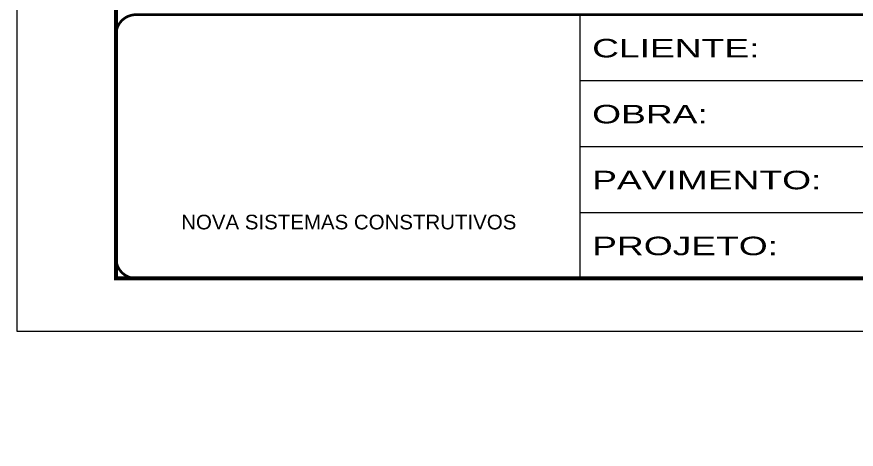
# Model space of a CAD drawing. Extents: x 2815 to 9069, y 548 to 5044.
# Drawn here: x 5999 to 6633, y 2756 to 3083 of the extents above; entities that cross this region are included whole.
import ezdxf

# ---------------------------------------------------------------- set-up
doc = ezdxf.new("R2010")
doc.units = 0
doc.linetypes.add('CONTINUO', pattern=[0])
doc.linetypes.add('DASHED', pattern=[0.75, 0.5, -0.25])
for name, color, linetype, lineweight in [('Escoras', 2, 'Continuous', 25), ('Folhas', 255, 'Continuous', 9), ('SARRAFO DE PRESSAO', 251, 'DASHED', 9)]:
    doc.layers.add(name, color=color, linetype=linetype, lineweight=lineweight)
doc.styles.add('ARIAL', font='arial.ttf')
doc.styles.add('COTA TECNICA-50', font='techl___.ttf', dxfattribs={"height": 10})
doc.styles.add('Tecnologia', font='')
doc.styles.get('Tecnologia').set_extended_font_data('Forgotten Futurist')
doc.dimstyles.new('COTA PAINEL-50', dxfattribs={"dimtxt": 10, "dimasz": 3, "dimexe": 3, "dimexo": 3, "dimgap": 3, "dimtad": 1, "dimdec": 1, "dimzin": 12, "dimdsep": 46, "dimtxsty": 'COTA TECNICA-50', "dimblk1": 'OBLIQUE', "dimblk2": 'OBLIQUE', "dimsah": 1, "dimcen": 0.9, "dimclrd": 4, "dimclre": 4, "dimclrt": 240, "dimadec": 1, "dimazin": 3, "dimtfac": 1, "dimtdec": 1, "dimtmove": 0, "dimatfit": 3, "dimfxl": 1, "dimtolj": 1, "dimtzin": 12, "dimarcsym": 0})

# ---------------------------------------------------------------- blocks, each defined once
blk = doc.blocks.new('9999999999')
at = {"color": 30, "linetype": 'CONTINUO'}
for p, q in [((98564.56, 34230.21), (98564.56, 34429.45)), ((98564.56, 34379.64), (99583.98, 34379.64)), ((98564.56, 34329.83), (99487.98, 34329.83)), ((98564.56, 34280.02), (99487.98, 34280.02))]:
    blk.add_line(p, q, dxfattribs=at)
at = {"color": 30, "linetype": 'CONTINUO', "const_width": 2}
blk.add_lwpolyline([(99583.98, 34230.21), (99583.98, 34414.45, 0.414214), (99568.98, 34429.45), (98228.98, 34429.45, 0.414214), (98213.98, 34414.45), (98213.98, 34245.21, 0.414214), (98228.98, 34230.21), (99583.98, 34230.21)], format="xyb", dxfattribs=at)
at = {"layer": 'Folhas'}
blk.add_lwpolyline([(98138.98, 34190.21), (99623.98, 34190.21), (99623.98, 35240.21), (98138.98, 35240.21)], close=True, dxfattribs=at)
at = {"layer": 'Folhas', "color": 30, "const_width": 3}
blk.add_lwpolyline([(98213.98, 34230.21), (99583.98, 34230.21), (99583.98, 35200.21), (98213.98, 35200.21)], close=True, dxfattribs=at)
at = {"color": 7, "linetype": 'Continuous', "ltscale": 5, "style": 'ARIAL'}
blk.add_text('NOVA SISTEMAS CONSTRUTIVOS', height=11.0592, dxfattribs=at).set_placement((98263.19, 34267.21))
at = {"layer": 'Folhas', "color": 7, "style": 'Tecnologia', "width": 1.5}
for s, p in [('CLIENTE:', (98573.65, 34397.17)), ('OBRA:', (98573.65, 34347.31)), ('PAVIMENTO:', (98573.65, 34297.5)), ('PROJETO:', (98573.65, 34247.69))]:
    blk.add_text(s, height=14, dxfattribs=at).set_placement(p)
blk = doc.blocks.new('_Oblique')
at = {"color": 0, "linetype": 'ByBlock', "lineweight": -2}
blk.add_line((-0.5, -0.5), (0.5, 0.5), dxfattribs=at)
blk = doc.blocks.new('*D336')
at = {"layer": 'Defpoints', "color": 0, "linetype": 'ByBlock', "transparency": 16777216}
for p in [(7038.71, 2951.87), (6324.94, 2623.67)]:
    blk.add_point(p, dxfattribs=at)
at = {"layer": 'Escoras', "color": 4, "linetype": 'ByBlock', "lineweight": -2, "transparency": 16777216}
blk.add_line((6413.82, 2664.54), (6324.94, 2623.67), dxfattribs=at)
at = {"layer": 'Escoras', "color": 4, "linetype": 'ByBlock', "lineweight": -2, "transparency": 16777216, "xscale": 3, "yscale": 3, "zscale": 3, "rotation": 204.6931999896634}
blk.add_blockref('_Oblique', (6324.94, 2623.67), dxfattribs=at)
at = {"layer": 'Escoras', "color": 240, "linetype": 'ByBlock', "transparency": 16777216, "insert": (6387.35, 2661.32), "char_height": 10, "attachment_point": 5, "rotation": 24.6932, "style": 'COTA TECNICA-50'}
blk.add_mtext('\\A1;R785.6', dxfattribs=at)
blk = doc.blocks.new('*D337')
at = {"layer": 'Defpoints', "color": 0, "linetype": 'ByBlock', "transparency": 16777216}
for p in [(7224.17, 3073.4), (6581.58, 2621.45)]:
    blk.add_point(p, dxfattribs=at)
at = {"layer": 'Escoras', "color": 4, "linetype": 'ByBlock', "lineweight": -2, "transparency": 16777216}
blk.add_line((6645.03, 2666.08), (6581.58, 2621.45), dxfattribs=at)
at = {"layer": 'Escoras', "color": 4, "linetype": 'ByBlock', "lineweight": -2, "transparency": 16777216, "xscale": 3, "yscale": 3, "zscale": 3, "rotation": 215.1195541582081}
blk.add_blockref('_Oblique', (6581.58, 2621.45), dxfattribs=at)
at = {"layer": 'Escoras', "color": 240, "linetype": 'ByBlock', "transparency": 16777216, "insert": (6619.58, 2658.12), "char_height": 10, "attachment_point": 5, "rotation": 35.11955, "style": 'COTA TECNICA-50'}
blk.add_mtext('\\A1;R785.6', dxfattribs=at)

msp = doc.modelspace()

# ---------------------------------------------------------------- block references
at = {"layer": 'SARRAFO DE PRESSAO', "color": 6, "linetype": 'ByBlock'}
msp.add_blockref('9999999999', (-92139.99, -31345.27), dxfattribs=at)

# ---------------------------------------------------------------- dimensions: what is measured, and where the dimension line sits
at = {"layer": 'Escoras', "linetype": 'ByBlock'}
for center, mpoint, picture, middle in [((7224.17, 3073.4), (6581.58, 2621.45), '*D337', (6624.26, 2651.47)), ((7038.71, 2951.87), (6324.94, 2623.67), '*D336', (6390.75, 2653.93))]:
    dim = msp.add_radius_dim(center=center, mpoint=mpoint, dimstyle='COTA PAINEL-50', override={"dimarcsym": 1}, dxfattribs=at)
    dim.commit()
    dim.dimension.update_dxf_attribs({"geometry": picture, "text_midpoint": middle, "dimtype": 164})

doc.saveas('drawing.dxf')
